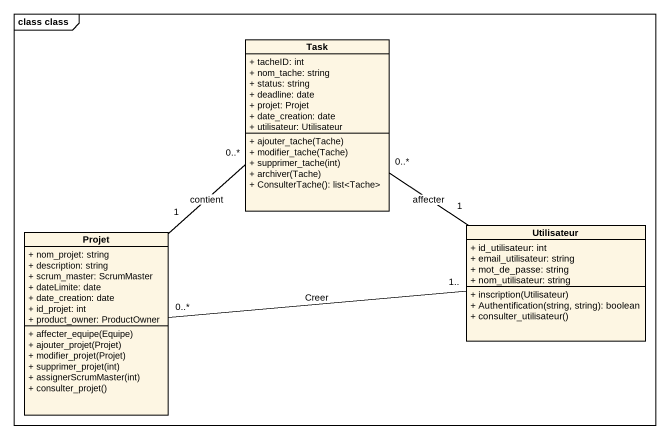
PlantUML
@startuml
mainframe class class
hide circle
hide empty members
skinparam classAttributeIconSize 0
class Task {
  + tacheID: int
  + nom_tache: string
  + status: string
  + deadline: date
  + projet: Projet
  + date_creation: date
  + utilisateur: Utilisateur
  + ajouter_tache(Tache)
  + modifier_tache(Tache)
  + supprimer_tache(int)
  + archiver(Tache)
  + ConsulterTache(): list<Tache>
}
class Projet {
  + nom_projet: string
  + description: string
  + scrum_master: ScrumMaster
  + dateLimite: date
  + date_creation: date
  + id_projet: int
  + product_owner: ProductOwner
  + affecter_equipe(Equipe)
  + ajouter_projet(Projet)
  + modifier_projet(Projet)
  + supprimer_projet(int)
  + assignerScrumMaster(int)
  + consulter_projet()
}
class Utilisateur {
  + id_utilisateur: int
  + email_utilisateur: string
  + mot_de_passe: string
  + nom_utilisateur: string
  + inscription(Utilisateur)
  + Authentification(string, string): boolean
  + consulter_utilisateur()
}
Task "0..*" -- "1" Projet : contient
Task "0..*" -- "1" Utilisateur : affecter
Projet "0..*" -right- "1.." Utilisateur : Creer
@enduml
